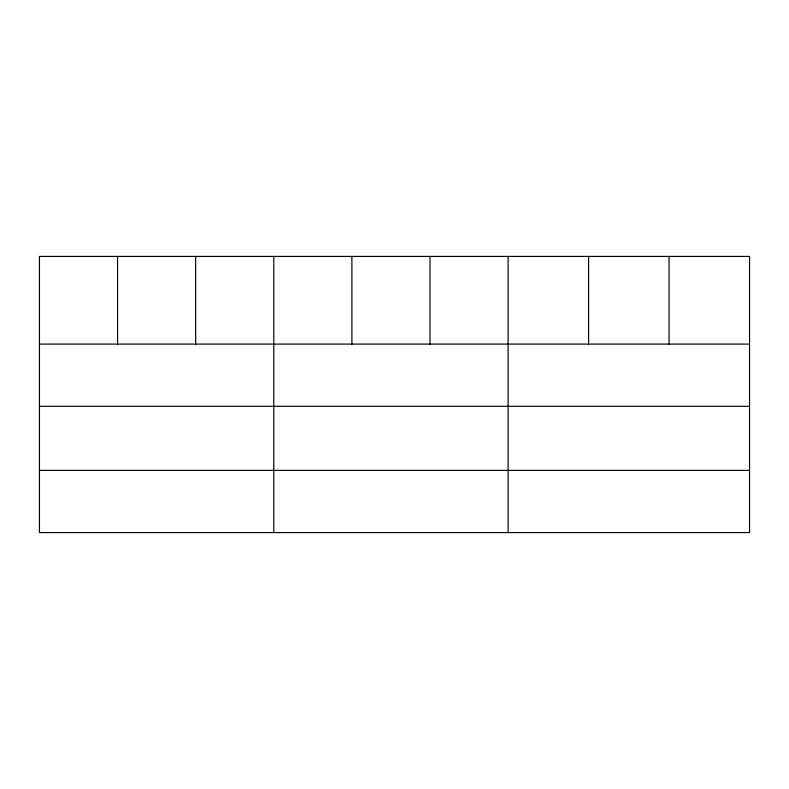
<?xml version="1.0" encoding="UTF-8"?>
<svg xmlns="http://www.w3.org/2000/svg" width="789" height="789" viewBox="0 0 789 789"><rect width="100%" height="100%" fill="white"/><g stroke="black" fill="none" stroke-linecap="round" stroke-linejoin="round"><path stroke-width="1.18" d="M39.45 344.093L749.55 344.093M39.45 406.296L749.55 406.296M39.45 470.372L749.55 470.372M669.072 256.425L669.072 344.093M588.594 256.425L588.594 344.093M508.116 256.425L508.116 532.575M430.005 256.425L430.005 344.093M351.894 256.425L351.894 344.093M273.783 256.425L273.783 532.575M195.672 256.425L195.672 344.093M117.561 256.425L117.561 344.093M749.55 256.425L39.45 256.425L39.45 532.575L749.55 532.575L749.55 256.425"/></g></svg>
